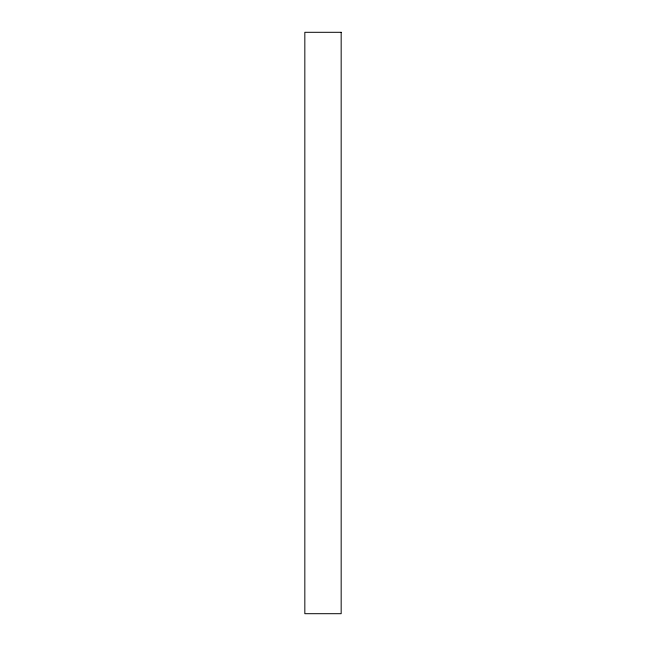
<?xml version="1.0" encoding="UTF-8"?>
<svg xmlns="http://www.w3.org/2000/svg" width="646" height="646" viewBox="0 0 646 646"><rect width="100%" height="100%" fill="white"/><g stroke="black" fill="none" stroke-linecap="round" stroke-linejoin="round"><path stroke-width="0.97" d="M341.169 32.3L304.831 32.3L304.831 613.7L341.169 613.7L341.169 32.3"/></g></svg>
